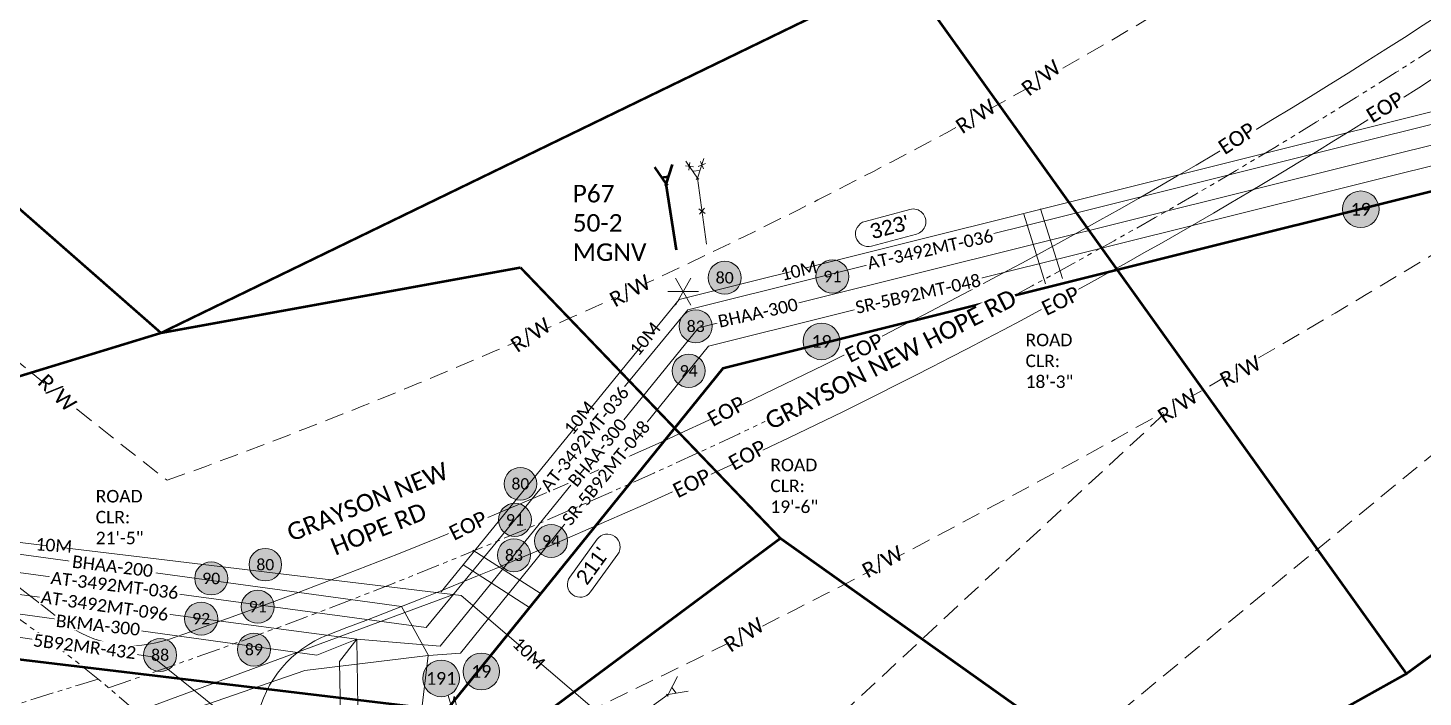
# Model space of a CAD drawing. Header units: inches. Extents: x 0 to 2372193, y 0 to 1426201.
# Drawn here: x 2367425 to 2367982, y 1423236 to 1423503 of the extents above; entities that cross this region are included whole.
import ezdxf
from ezdxf import colors
from ezdxf.entities.mleader import LeaderData, LeaderLine
from ezdxf.enums import TextEntityAlignment as Align
from ezdxf.math import Vec2, Vec3

# ---------------------------------------------------------------- set-up
doc = ezdxf.new("R2010")
doc.units = ezdxf.units.IN
doc.header["$MEASUREMENT"] = 0
doc.linetypes.add('DASHED', pattern=[0.75, 0.5, -0.25])
doc.linetypes.add('PHANTOM2', pattern=[1.25, 0.625, -0.125, 0.125, -0.125, 0.125, -0.125])
for name, color, linetype in [('AERIAL CABLE EX', 5, 'Continuous'), ('Center Line', 1, 'PHANTOM2'), ('EOP', 6, 'Continuous'), ('ga_clayton', 7, 'Continuous'), ('Grouping_Boundary', 2, 'Continuous'), ('LINE LABELS', 7, 'Continuous'), ('Parcels', 7, 'Continuous'), ('POLE INFO', 7, 'Continuous'), ('REELS BUBBLES', 87, 'Continuous'), ('Right_of_Way', 7, 'Continuous'), ('SPAN LENGTHS', 7, 'Continuous'), ('STREET NAMES', 250, 'Continuous')]:
    doc.layers.add(name, color=color, linetype=linetype)
for name, color, linetype, lineweight in [('AnchorGuyProposed', 1, 'Continuous', 50), ('AnchorGuyRemove', 7, 'Continuous', 0), ('OVERLASH', 255, 'Continuous', 0), ('Poles', 7, 'Continuous', 0), ('PROP CABLE', 1, 'Continuous', 50), ('PROPOSED_AERIAL', 1, 'Continuous', 60), ('ROAD CLEARENCE TEXT', 7, 'Continuous', 0)]:
    doc.layers.add(name, color=color, linetype=linetype, lineweight=lineweight)
doc.styles.add('Annotative', font='arial.ttf')
doc.styles.add('calibri', font='calibri.ttf')
doc.styles.add('Legend', font='calibri.ttf')
doc.styles.add('PROPOSED', font='calibri.ttf')
doc.styles.get("Standard").update_dxf_attribs({"font": 'arial.ttf'})

# ---------------------------------------------------------------- blocks, each defined once
blk = doc.blocks.new('_Open90')
at = {"color": 0, "linetype": 'ByBlock', "lineweight": -2}
for p, q in [((-0.5, 0.5), (0, 0)), ((0, 0), (-1, 0)), ((0, 0), (-0.5, -0.5))]:
    blk.add_line(p, q, dxfattribs=at)
blk = doc.blocks.new('ACMAP_ANN_TEMPLATE_SPANS')
at = {"color": 0, "linetype": 'ByBlock', "lineweight": -2}
for p, q in [((-8.152258758647022, 12.48579457613637), (22.73670367137532, 12.48579457613637)), ((-8.152258758647022, -4.489136403890521), (22.73670367137532, -4.489136403890521))]:
    blk.add_line(p, q, dxfattribs=at)
for centre, start, end in [((-8.152258758647022, 3.998329086122945), 90, 270), ((22.73670367137532, 3.998329086122945), 270, 90)]:
    blk.add_arc(centre, 8.48746549001349, start, end, dxfattribs=at)
at = {"color": 18, "lineweight": 50, "true_color": 0x000000, "style": 'Annotative'}
blk.add_attdef('AERIALFOOT', text='', height=10, dxfattribs=at).set_placement((6.686639764051677, 4.728349187102339), align=Align.MIDDLE_CENTER)
blk = doc.blocks.new('POLES')
at = {"layer": 'Poles'}
for points in [[(-0.9279452641875641, 1.718820345782353), (1.125573408324813, -1.843961284794444)], [(-0.9279452641875641, -1.843961284794444), (1.125573408324813, 1.714633763623507)], [(-1.95993782824056, -0.06466376078196845), (2.155472681101887, -0.06466376078196845)]]:
    blk.add_lwpolyline(points, dxfattribs=at)
blk = doc.blocks.new('*U218')
for p, q in [((-5.973647544379527, 4.728174609118988), (-6.962155448438297, 6.845905226904523)), ((-8.26485786495708, 5.220395980606568), (-5.973647544379527, 4.728174609118988)), ((-6.877709448009415, 4.92239448763376), (-6.36605522752842, 5.568849490773049)), ((-5.973647544708383, 4.728174608871155), (-5.749181807852883, 4.752192645765994)), ((0.0005977703567982759, -0.0003027246071026907), (-5.973647544214304, 4.728174608765011)), ((-5.949629507460108, 4.503708872373924), (-5.973647544379527, 4.728174609118988))]:
    blk.add_line(p, q)
blk = doc.blocks.new('*U212')
for points in [[(-5.442265407513298, 6.669264459215416), (-6.218679418104138, 7.130316530868767)], [(-5.35699342379063, 5.417987902994918), (-6.081487007720074, 7.639932972759628)], [(-6.060998448634794, 6.511583489852564), (-5.599946377087935, 7.287997500338108)], [(-5.35699342379063, 5.417987902994918), (-7.571635887314489, 6.184333366945061)], [(-7.278785774919676, 5.717058755736883), (-6.497212432956136, 6.16930961476077)], [(-6.661873674425964, 5.552397514267057), (-7.114124533556339, 6.333970856125299)], [(-6.226620742046643, 5.724546333655995), (-5.65033069518118, 6.294361925332382)], [(-5.360363604606651, 5.192266005996894), (-5.356993423911726, 5.417987903366314)], [(-2.29537021822241e-05, 0.0001495560627223102), (-5.35699342379063, 5.417987902994918)], [(-5.356993424268198, 5.417987903160175), (-5.13127152679214, 5.414617722427463)], [(-3.129951983219549, 2.715809091040569), (-2.227064394166799, 2.70232836812239)], [(-2.685248550152264, 2.257624935055099), (-2.671767827379538, 3.160512524072223)]]:
    blk.add_lwpolyline(points)
blk = doc.blocks.new('*U213')
blk.add_line((2.92867717435721, 7.93525462217635), (2.142347321432709, 8.183003436138328))
for points in [[(3.909333883672905, 8.960582881285857), (2.289542702083339, 7.267005856254261), (1.918745178328255, 9.57448067567701)], [(-3.999761343525862e-05, 0.0001003237276118105), (2.289542701592592, 7.267005857335785)], [(2.088365192836558, 7.164588364328803), (2.289542701864474, 7.267005857616284)], [(2.289542701515734, 7.26700585783526), (2.391960194819595, 7.065828348695403)]]:
    blk.add_lwpolyline(points)
blk = doc.blocks.new('*U310')
at = {"linetype": 'Continuous', "lineweight": 0, "true_color": 0xffffff}
h = blk.add_hatch(color=7, dxfattribs=at)
h.dxf.hatch_style = 1
h.paths.add_polyline_path([(-0.1216836353353937, 0, 1), (0.1216836353353937, 0, 1)])
at = {"color": 0, "linetype": 'ByBlock', "lineweight": -2}
blk.add_circle((0, 0), 0.1216836353353937, dxfattribs=at)
at = {"color": 0, "linetype": 'ByBlock', "lineweight": -2, "style": 'PROPOSED'}
blk.add_attdef('CCFN', text='', height=0.08437499999999999, dxfattribs=at).set_placement((-4.879430193227563e-14, -4.485301019485632e-14), align=Align.MIDDLE_CENTER)
at = {"color": 0, "linetype": 'ByBlock', "lineweight": -2, "flags": 104}
blk.add_attdef('CCFA', text='', height=0.08437499999999999, dxfattribs=at).set_placement((0.2063068056513823, 0.08956686444820822), align=Align.TOP_LEFT)
blk = doc.blocks.new('*U430')
at = {"linetype": 'Continuous', "lineweight": 0}
for p, q in [((0.017909742066442524, -3.252537212063675), (-3.052082591088583, 0.11859045644910515)), ((0.7572676047148739, -2.579224542540857), (-2.312724728440151, 0.791903125971923))]:
    blk.add_line(p, q, dxfattribs=at)
blk = doc.blocks.new('*U432')
at = {"linetype": 'Continuous', "lineweight": 0}
for p, q in [((0.7248417799501055, -1.998199896725471), (-2.3439928330591773, 0.8233203061076201)), ((0.04802012653972626, -2.734346926519683), (-3.0208144864695567, 0.0871732763134081))]:
    blk.add_line(p, q, dxfattribs=at)
blk = doc.blocks.new('*U484')
at = {"linetype": 'Continuous', "lineweight": 0, "true_color": 0xffffff}
h = blk.add_hatch(color=7, dxfattribs=at)
h.dxf.hatch_style = 1
h.paths.add_polyline_path([(-0.1216836353353937, 0, 1), (0.1216836353353937, 0, 1)])
at = {"color": 0, "linetype": 'ByBlock', "lineweight": -2}
blk.add_circle((0, 0), 0.1216836353353937, dxfattribs=at)
at = {"color": 0, "linetype": 'ByBlock', "lineweight": -2, "style": 'PROPOSED'}
blk.add_attdef('CCFN', text='', height=0.08437499999999999, dxfattribs=at).set_placement((-4.879430193227563e-14, -4.485301019485632e-14), align=Align.MIDDLE_CENTER)
at = {"color": 0, "linetype": 'ByBlock', "lineweight": -2, "flags": 104}
blk.add_attdef('CCFA', text='', height=0.08437499999999999, dxfattribs=at).set_placement((0.2063068056513823, 0.08956686444820822), align=Align.TOP_LEFT)

msp = doc.modelspace()

# ---------------------------------------------------------------- linework, layer by layer
at = {"color": 0, "lineweight": 0}
msp.add_lwpolyline([(2367592.776741852, 1423236.440839456), (2367594.279553911, 1423231.409492861), (2367595.224469239, 1423236.091982265), (2367597.775604683, 1423225.833986431)], dxfattribs=at)
at = {"layer": 'AERIAL CABLE EX', "lineweight": 0}
for points in [[(2369367.565337931, 1424591.179050873), (2369308.967845948, 1424553.232318001), (2369096.266839932, 1424306.476078988), (2368884.908774551, 1424145.191247192), (2368652.440442137, 1423950.693100056), (2368447.353544589, 1423776.034327702), (2368238.63516379, 1423615.077748241), (2368003.344127295, 1423452.110996657), (2367696.743192254, 1423375.666219332), (2367597.699287042, 1423253.268731263), (2367584.95335076, 1423252.319881724)], [(2369244.86331923, 1424580.938344989), (2369276.309411122, 1424539.850868475), (2369085.235833114, 1424318.184791914), (2368874.917108704, 1424157.69306888), (2368642.119755829, 1423962.919641799), (2368437.275266431, 1423788.467312227), (2368229.188540638, 1423627.997843814), (2367996.637042853, 1423466.928545406), (2367688.46790379, 1423390.092767945), (2367584.059642099, 1423263.50407419), (2367335.447672535, 1423297.034802345), (2367142.43961026, 1423463.609203509), (2367006.66390125, 1423601.502202592), (2366864.217122846, 1423742.386988744), (2366837.021275388, 1423771.706986036)], [(2366287.550732809, 1424556.841705128), (2366409.276855662, 1424234.689076721), (2366595.777117178, 1424024.123506109), (2366691.232830426, 1423915.089118996), (2366835.365663081, 1423751.446983734), (2366995.146878945, 1423590.390773765), (2367133.227592862, 1423452.968595621), (2367328.713620962, 1423281.661811099), (2367540.423815845, 1423252.523918), (2367556.35269664, 1423258.781904933)], [(2366284.612932554, 1424544.812569387), (2366403.18354377, 1424231.011117738), (2366590.523598241, 1424019.497390371), (2366685.972853017, 1423910.470380454), (2366804.432371548, 1423775.968019336), (2366830.15884931, 1423746.758447895), (2366989.388367793, 1423584.835059352), (2367127.764186797, 1423447.119183538), (2367325.832746059, 1423273.549295542), (2367474.847494929, 1423251.85285251), (2367626.285583008, 1423129.957191877), (2367587.916676291, 1423085.690839707)], [(2369286.613124641, 1424539.551355124), (2369090.751336523, 1424312.330435451), (2368879.912941628, 1424151.442158036), (2368647.280098983, 1423956.806370928), (2368442.31440551, 1423782.250819965), (2368233.911852214, 1423621.537796027), (2367999.990585074, 1423459.519771031), (2367692.758053023, 1423382.917517693), (2367589.618836042, 1423256.051514677), (2367556.35269664, 1423258.781904933)], [(2367584.944621392, 1423252.32059246), (2367574.197301676, 1423271.868494327), (2367337.933673814, 1423304.163717803), (2367146.827282793, 1423468.917008104), (2367011.59405673, 1423606.471476823), (2366869.246728703, 1423747.257903116), (2366844.954722103, 1423773.44725312)], [(2366859.084962615, 1423737.626638824), (2367000.905390098, 1423595.946488179), (2367137.650859714, 1423458.181879538), (2367333.205840649, 1423288.362285619), (2367556.356321019, 1423258.781497075)], [(2369879.384285469, 1421038.591951553), (2369841.215628182, 1421068.425554076), (2369678.07504965, 1421194.245721153), (2369673.243919051, 1421341.520453365), (2369496.091462041, 1421339.989959543), (2369359.980168083, 1421457.140971981), (2369214.555497298, 1421587.584264266), (2369189.288178466, 1421610.950000467), (2368818.065977335, 1421934.834427364), (2368665.274067921, 1421987.572683285), (2368400.233253658, 1422103.570464544), (2368323.068475786, 1422352.311339161), (2368145.093386021, 1422588.062082068), (2368006.73244185, 1422818.011175805), (2367869.463165772, 1422976.289182023), (2367664.092564306, 1423138.260070251), (2367549.891860961, 1423228.327437367), (2367549.508898546, 1423249.892637626), (2367556.352128704, 1423258.782736917)], [(2370008.349350013, 1420920.019630087), (2370005.341062281, 1420931.256307645), (2369875.073490672, 1421033.076786259), (2369836.922705243, 1421062.896419679), (2369685.558114441, 1421179.634500883), (2369680.016131765, 1421348.579222563), (2369477.41518073, 1421346.828868608), (2369355.359450249, 1421451.882255316), (2369209.841908425, 1421582.40885124), (2369184.506973551, 1421605.837114795), (2368814.392882708, 1421929.227259296), (2368663.137426338, 1421980.866747784), (2368411.456577977, 1422091.017405434), (2368329.391896139, 1422355.553134021), (2368150.901721293, 1422591.986172921), (2368012.417856143, 1422822.139555287), (2367874.317721782, 1422981.375580636), (2367668.427373273, 1423143.756380943), (2367556.831846238, 1423231.769107726), (2367556.352128704, 1423258.782736917)], [(2367584.883408251, 1423252.376768618), (2367535.620455689, 1423246.318911839), (2367386.665119899, 1423194.969819396), (2367211.117113329, 1423126.021504194), (2367064.258826206, 1423116.48195356), (2366681.821622869, 1422860.412392255), (2366475.107373527, 1422726.959930079), (2366251.190507141, 1422517.059735682), (2366157.347265509, 1422368.684227924)], [(2369888.005875062, 1421049.622282142), (2369849.80147406, 1421079.48382287), (2369663.108920069, 1421223.468161694), (2369659.699493623, 1421327.402914969), (2369533.444024663, 1421326.312141414), (2369369.22160375, 1421467.658405309), (2369223.982675045, 1421597.935090317), (2369198.850588296, 1421621.175771811), (2368825.513020164, 1421947.968529863), (2368669.547351088, 1422000.984554286), (2368377.786605019, 1422128.676582764), (2368310.42163508, 1422345.827749441), (2368133.476715479, 1422580.213900361), (2367995.361613265, 1422809.754416839), (2367859.754053751, 1422966.116384798), (2367655.422946373, 1423127.267448867), (2367577.250768718, 1423188.91997829), (2367584.883408251, 1423252.376768618)]]:
    msp.add_lwpolyline(points, dxfattribs=at).dxf.unprotected_set("ltscale", 0)
for points in [[(2369304.232161116, 1424579.954748959), (2369081.899790981, 1424321.725788695), (2368871.895388312, 1424161.473920852), (2368638.998531727, 1423966.617242487), (2368434.227352391, 1423792.227346184), (2368226.331654283, 1423631.905191883), (2367994.608658983, 1423471.409729013), (2367684.932401088, 1423394.19818178), (2367590.036655431, 1423277.659681142)], [(2366833.750524816, 1423797.479010951), (2366856.680953612, 1423771.443300752), (2367014.970035085, 1423610.47397784), (2367152.603189343, 1423473.497224849), (2367339.99497549, 1423307.159682614), (2367598.062495905, 1423276.29096958), (2367710.79722158, 1423179.864998638), (2367609.245885564, 1423064.21068411)], [(2367594.916440415, 1423276.6672846), (2367211.625661504, 1423134.936204762), (2366978.050263753, 1423105.386842416), (2366451.532412764, 1422756.673529974), (2366239.739581984, 1422561.284157383), (2366093.489576135, 1422340.96479907), (2366094.682912663, 1422184.633792389), (2365892.020275177, 1422048.206383334), (2365672.498169476, 1421727.62376308), (2365622.469202888, 1421561.865054714), (2365392.110465234, 1421401.858157031), (2365188.304217895, 1421267.82346354), (2365015.929016119, 1421154.459630796), (2364850.163403254, 1421045.44264333)]]:
    msp.add_lwpolyline(points, dxfattribs=at)
at = {"layer": 'Center Line', "color": 7, "linetype": 'PHANTOM2', "lineweight": 0, "ltscale": 15}
for points in [[(2367420.992742454, 1423267.309014277, -0.0458785141284366), (2367495.787333114, 1423203.950044669, 0.03378984826524131), (2367706.323532424, 1423029.780397325, -0.03001688942652803), (2367800.3896838, 1422956.825268999, -0.08467870539009065), (2368010.796426584, 1422697.779487219, 0.05922385346323151), (2368273.297664931, 1422316.59931604, 0.1414515445080633), (2368631.557832169, 1422063.534267603, -0.09184572399485616), (2369008.519270943, 1421862.735412259, -0.0147611814149628), (2369061.356232486, 1421818.037425616, 0.01467971494591212), (2369384.61848377, 1421516.658275431, 0.01358181558131), (2369698.987437478, 1421255.151571381), (2369977.575836504, 1421040.293690979), (2370449.569596231, 1420666.023645732), (2370538.923899633, 1420597.54238271, 0.01865604603579634), (2370658.156710865, 1420518.182318881), (2371257.576240093, 1420139.869086942), (2371431.514258293, 1420030.464995544, -0.08646826932180152), (2371687.488708817, 1419799.062706692), (2371866.736743874, 1419566.200651903), (2372033.635397956, 1419374.545600303)], [(2367420.992742454, 1423267.309014277, -0.0458785141284366), (2367495.787333114, 1423203.950044669, 0.03378984826524131), (2367706.323532424, 1423029.780397325, -0.03001688942652803), (2367800.3896838, 1422956.825268999, -0.08467870539009065), (2368010.796426584, 1422697.779487219, 0.05922385346323151), (2368273.297664931, 1422316.59931604, 0.1414515445080633), (2368631.557832169, 1422063.534267603, -0.09184572399485616), (2369008.519270943, 1421862.735412259, -0.0147611814149628), (2369061.356232486, 1421818.037425616, 0.01467971494591212), (2369384.61848377, 1421516.658275431, 0.01358181558131), (2369698.987437478, 1421255.151571381), (2369977.575836504, 1421040.293690979), (2370449.569596231, 1420666.023645732), (2370538.923899633, 1420597.54238271, 0.01865604603579634), (2370658.156710865, 1420518.182318881), (2371257.576240093, 1420139.869086942), (2371431.514258293, 1420030.464995544, -0.08646826932180152), (2371687.488708817, 1419799.062706692), (2371866.736743874, 1419566.200651903), (2372033.635397956, 1419374.545600303)], [(2367453.175014666, 1423242.901894562, 0.06932058187687222), (2366945.731871585, 1423009.690207503), (2366450.052519212, 1422674.920179791, 0.09522292670149791), (2366263.922717087, 1422483.616571613), (2365820.718267367, 1421827.414991342, -0.1037955233524425), (2365497.126745719, 1421493.884688625), (2364499.066660796, 1420837.503055014)], [(2367453.175014666, 1423242.901894562, 0.06932058187687222), (2366945.731871585, 1423009.690207503), (2366450.052519212, 1422674.920179791, 0.09522292670149791), (2366263.922717087, 1422483.616571613), (2365820.718267367, 1421827.414991342, -0.1037955233524425), (2365497.126745719, 1421493.884688625), (2364499.066660796, 1420837.503055014)]]:
    msp.add_lwpolyline(points, format="xyb", dxfattribs=at)
at = {"layer": 'EOP', "color": 6, "lineweight": 0}
for points in [[(2367080.761122464, 1423854.230145026, 0.1128158635502886), (2366951.642187287, 1423770.61963346, 0.3930615111797351), (2366950.572455193, 1423722.967076087, 0.04606635698877538), (2367439.205243625, 1423265.790217857, 0.2542635008549137), (2367481.629865301, 1423258.85187946, 0.06061275481896138), (2367989.228090202, 1423508.410513779, 0.03618328636450572), (2368607.239913402, 1423984.185717989, -0.03339456166124468), (2369285.297724941, 1424505.687359045, 0.00963133156054198), (2369891.133682781, 1424904.843646406, -0.2725111990096105), (2370504.389328023, 1424946.700085002, 0.115543282030815), (2370797.687891034, 1424866.879055817, 0.0698490054499848), (2371123.135219632, 1424899.802394524, 0.04788185085256692), (2371877.531970148, 1425167.556386855, 0.4101342086828972), (2372075.086891848, 1425715.523584902), (2371961.587949994, 1425943.889987807, -0.1651819427377438), (2371929.956389661, 1426188.895521306, 0.1651819427377438)], [(2367849.535232134, 1423092.405666446), (2367777.33681668, 1423012.869159048, -0.388061786790987), (2367750.472646296, 1423010.353360901, 0.01179979012430541), (2367712.06627729, 1423037.96789854, -0.02904278841606404), (2367530.551833833, 1423185.269281432, -0.5594785512141406), (2367544.975031336, 1423260.599245727, 0.05420483748025692), (2368000.203453821, 1423491.690924806, 0.03618313749778273), (2368620.508614653, 1423969.220919071, -0.03338220890902764), (2369296.193712729, 1424488.914083289, 0.009627728097341737), (2369902.443616847, 1424888.348627549, -0.2723603743305779), (2370495.159379547, 1424928.954394425, 0.1154128497300968), (2370796.944976916, 1424846.892836566, 0.06985340278386547), (2371127.944360755, 1424880.389133404, 0.04789052049465885), (2371886.077966567, 1425149.473938502, 0.4103954819209884), (2372093.123713698, 1425724.169642294), (2371979.522465522, 1425952.741891406, -0.1651440489082234), (2371949.561636544, 1426184.941498715)]]:
    msp.add_lwpolyline(points, format="xyb", dxfattribs=at)
at = {"layer": 'Grouping_Boundary', "const_width": 1}
msp.add_lwpolyline([(2367774.801343284, 1423524.654170979), (2367975.127190047, 1423245.078545373), (2368653.171495914, 1423739.950345272), (2368408.482558031, 1423993.280318735)], close=True, dxfattribs=at)
at = {"layer": 'Parcels', "color": 255, "linetype": 'DASHED', "lineweight": 0, "ltscale": 15}
for points in [[(2367739.111423107, 1423129.702181684), (2368195.806885675, 1423505.529290928), (2368606.040186638, 1423827.964760309), (2368994.482256571, 1424162.610582526), (2369081.404771921, 1424174.931121185), (2369147.44844612, 1424101.038973642), (2369263.629965891, 1424033.855686616)], [(2367878.539200445, 1423348.683058767), (2367686.553277621, 1423170.269569043)]]:
    msp.add_lwpolyline(points, dxfattribs=at)
at = {"layer": 'Right_of_Way', "color": 3, "linetype": 'DASHED', "lineweight": 0, "ltscale": 15}
for points in [[(2367126.684124991, 1423805.803111962, 0.1068588575872628), (2367019.202544081, 1423751.24585895, 0.04422492484670409), (2367480.721365354, 1423322.178571091, 0.05839310473913026), (2367956.302699349, 1423558.569747507, 0.0361836421841957), (2368567.432884329, 1424029.079294719, -0.03343133333659991), (2369252.612454758, 1424556.008911791, 0.00964212447100823), (2369857.202583804, 1424954.327812398, -0.272934243451091), (2370532.132473377, 1424999.909365746, 0.1159606005702924), (2370799.915402275, 1424926.837766018, 0.06983557361571611), (2371108.709641172, 1424958.042643756, 0.04785441761266141), (2371851.88195492, 1425221.798133512, 0.4092211351141917), (2372020.956852037, 1425689.624797267), (2371907.788012289, 1425917.327015735, -0.165279836601537), (2371871.140649011, 1426200.757589076)], [(2372008.377377194, 1426173.079430944, 0.1650087327397851), (2372033.33036972, 1425979.288834434), (2372147.217595274, 1425750.14118238, -0.4110813089752381), (2371911.705935788, 1425095.221928856, -0.04791528982177939), (2371142.373494493, 1424822.149781938, -0.06986631690271872), (2370794.715188487, 1424786.934223377, -0.1150424667883553), (2370467.523591219, 1424875.689136904, 0.2718711684119343), (2369936.371965526, 1424838.862572758, -0.009616897538024296), (2369328.884388803, 1424438.595994008, 0.03334485855180964), (2368660.31379495, 1423924.325703943, -0.03618260416063995), (2368033.130215409, 1423441.532605174, -0.03031350055811877), (2367627.120518986, 1423219.793589221, 0.02265873501471561), (2367763.783145368, 1423111.632654451, -0.006093012357911843), (2367785.558178473, 1423096.317082193), (2367812.513332692, 1423126.011900417)]]:
    msp.add_lwpolyline(points, format="xyb", dxfattribs=at)

# ---------------------------------------------------------------- block references
at = {"layer": 'AnchorGuyProposed', "xscale": -3.5, "yscale": -3.5, "zscale": -3.5, "rotation": 137.1087402140451}
msp.add_blockref('*U218', (2367683.906910296, 1423413.913138174), dxfattribs=at)
at = {"layer": 'AnchorGuyRemove', "xscale": -3.5, "yscale": -3.5, "zscale": -3.5, "rotation": 143.2769644748171}
for name, p in [('*U212', (2367695.950976819, 1423416.266493526)), ('*U213', (2367658.909302267, 1423221.131159746))]:
    msp.add_blockref(name, p, dxfattribs=at)
at = {"layer": 'ga_clayton', "xscale": 3, "yscale": 3, "zscale": 3}
msp.add_blockref('POLES', (2367686.288967823, 1423397.576753032), dxfattribs=at)
at = {"layer": 'OVERLASH', "color": 18, "true_color": 0x000000}
for name, p, xscale, yscale, zscale, rotation in [('*U432', (2367819.84698112, 1423413.650126439), 6.997610170159895, 6.997610170159895, 6.997610170159895, 150.0765966130736), ('*U430', (2367608.62881656, 1423272.427360971), 6.997610170159894, 6.997610170159894, 6.997610170159894, 194.9090191919463)]:
    msp.add_blockref(name, p, dxfattribs=dict(at, xscale=xscale, yscale=yscale, zscale=zscale, rotation=rotation))
at = {"layer": 'REELS BUBBLES', "color": 250, "lineweight": 0}
for p, xscale, yscale, zscale, values in [((2367956.903489925, 1423430.225816804), 60, 60, 60, {'CCFN': '19'}), ((2367688.776042195, 1423365.820493315), 54.17900581686615, 54.17900581686615, 54.17900581686615, {'CCFN': '94'}), ((2367619.452587455, 1423306.41587684), 54.17900581686615, 54.17900581686615, 54.17900581686615, {'CCFN': '91'}), ((2367498.293884829, 1423283.057043124), 54.17900581686615, 54.17900581686615, 54.17900581686615, {'CCFN': '90'}), ((2367516.845521319, 1423271.77485884), 54.17900581686615, 54.17900581686615, 54.17900581686615, {'CCFN': '91'}), ((2367515.32572916, 1423254.692177845), 54.17900581686615, 54.17900581686615, 54.17900581686615, {'CCFN': '89'}), ((2367606.048289804, 1423245.967739954), 60, 60, 60, {'CCFN': '19'}), ((2367590.018286167, 1423243.200705418), 60, 60, 60, {'CCFN': '191'})]:
    msp.add_blockref('*U310', p, dxfattribs=dict(at, xscale=xscale, yscale=yscale, zscale=zscale)).add_auto_attribs(values)
at = {"layer": 'SPAN LENGTHS', "lineweight": 0}
ref = msp.add_blockref('ACMAP_ANN_TEMPLATE_SPANS', (2367765.780881822, 1423419.416780354), dxfattribs=dict(at, xscale=0.5999999999999998, yscale=0.5999999999999998, zscale=0.5999999999999998, rotation=14.92469256817153))
ref.add_attrib('AERIALFOOT', "323'", dxfattribs={"layer": 'PROP CABLE', "height": 5.999999999999993, "rotation": 14.92469258509814, "style": 'Annotative'}).set_placement((2367768.926852447, 1423423.191367258), align=Align.MIDDLE_CENTER)
ref = msp.add_blockref('ACMAP_ANN_TEMPLATE_SPANS', (2367650.302048973, 1423283.199872128), dxfattribs=dict(at, xscale=0.6, yscale=0.6, zscale=0.6, rotation=54.18314490492811))
ref.add_attrib('AERIALFOOT', "211'", dxfattribs={"layer": 'PROP CABLE', "height": 5.999999999999993, "rotation": 54.18314492341099, "style": 'Annotative'}).set_placement((2367650.349339393, 1423288.113363868), align=Align.MIDDLE_CENTER)

# ---------------------------------------------------------------- texts
at = {"layer": 'POLE INFO', "insert": (2367642.497543348, 1423439.967507458), "char_height": 7, "width": 0.2964769230769231, "attachment_point": 1, "style": 'calibri'}
msp.add_mtext('P67\\P50-2\\PMGNV', dxfattribs=at)
at = {"layer": 'ROAD CLEARENCE TEXT', "lineweight": 50, "char_height": 5, "attachment_point": 1, "style": 'PROPOSED'}
for s, insert in [('ROAD CLR:\\P18\'-3"', (2367823.171033513, 1423380.634171523)), ('ROAD CLR:\\P19\'-6"', (2367721.375354251, 1423330.800274775)), ('ROAD CLR:\\P21\'-5"', (2367452.212398647, 1423318.341312258))]:
    msp.add_mtext_dynamic_manual_height_columns(s, width=26.23384615384615, gutter_width=50, heights=[0], dxfattribs=dict(at, insert=insert))

# ---------------------------------------------------------------- leaders
at = {"layer": 'ga_clayton'}
ml = msp.add_multileader_mtext('Standard', dxfattribs=at)
ml.set_content('\\pxt10;NOTE: 749-772 UNITS COUNTS FOR\\P\\ptz;ENERGIZED EXISTING FBT FOR \\PADDRESS 748 (51995432)', color=256)
ml.set_leader_properties(color=256, linetype='ByLayer', lineweight=30)
ml.set_arrow_properties(name='OPEN90')
ml.build(insert=Vec2(0, 0))
ml.multileader.update_dxf_attribs({"leader_type": 2, "dogleg_length": 0.36, "arrow_head_size": 22.59151779201679, "scale": 5})
ctx = ml.context
ctx.base_point, ctx.scale, ctx.char_height, ctx.arrow_head_size, ctx.landing_gap_size, ctx.plane_origin = Vec3(2370638.161570946, 1425758.302010765), 5, 5.27756665538874, 22.59151779201679, 0.2033236601281511, Vec3(2370621.979691919, 1425682.476317222)
notes = []
notes.append((ctx, [(0, (0, 0, 0), (0, 0), (1, 0), 1, [])]))
ctx.mtext.insert, ctx.mtext.width, ctx.mtext.defined_height, ctx.mtext.flow_direction = Vec3(2370638.364894606, 1425760.940794093), 154.0654565542761, 53.21794287361794, 5
ml = msp.add_multileader_mtext('Standard', dxfattribs=at)
ml.set_content('\\pxt10;NOTE: 773-778 UNITS COUNTS FOR\\P\\ptz;ENERGIZED EXISTING FBT FOR \\PADDRESS 788 (51991809)', color=256)
ml.set_leader_properties(color=256, linetype='ByLayer', lineweight=30)
ml.set_arrow_properties(name='OPEN90')
ml.build(insert=Vec2(0, 0))
ml.multileader.update_dxf_attribs({"leader_type": 2, "dogleg_length": 0.36, "arrow_head_size": 22.59151779201679, "scale": 5})
ctx = ml.context
ctx.base_point, ctx.scale, ctx.char_height, ctx.arrow_head_size, ctx.landing_gap_size, ctx.plane_origin = Vec3(2370772.512260136, 1425436.280136953), 5, 5.27756665538874, 22.59151779201679, 0.2033236601281511, Vec3(2370756.330381109, 1425360.454443411)
notes.append((ctx, [(0, (0, 0, 0), (0, 0), (1, 0), 1, [])]))
ctx.mtext.insert, ctx.mtext.width, ctx.mtext.defined_height, ctx.mtext.flow_direction = Vec3(2370772.715583796, 1425438.918920281), 154.0654565542761, 53.21794287361794, 5
for ctx, leaders in notes:
    for number, flags, end, landing, length, lines in leaders:
        leader = LeaderData()
        leader.index, (leader.has_last_leader_line, leader.has_dogleg_vector, leader.attachment_direction) = number, flags
        leader.last_leader_point, leader.dogleg_vector, leader.dogleg_length = Vec3(end), Vec3(landing), length
        for number, points, colour, breaks in lines:
            line = LeaderLine()
            line.index, line.vertices, line.color, line.breaks = number, Vec3.list(points), colors.encode_raw_color(colour), breaks
            leader.lines.append(line)
        ctx.leaders.append(leader)

# ---------------------------------------------------------------- next in the draw order: texts
at = {"layer": 'AERIAL CABLE EX', "char_height": 4.999999999999998, "attachment_point": 5, "style": 'Legend', "bg_fill": 3, "box_fill_scale": 1.1, "bg_fill_color": 256, "bg_fill_transparency": 0}
for s, insert, width, rotation in [('\\pxqc;BHAA-300', (2367716.403355211, 1423388.926511836), 32.47307692307691, 12.569033398288907), ('\\pxqc;AT-3492MT-036', (2367647.304756464, 1423338.672965362), 51.25769230769229, 51)]:
    msp.add_mtext(s, dxfattribs=dict(at, insert=insert, width=width, rotation=rotation))

# ---------------------------------------------------------------- next in the draw order: block references
at = {"layer": 'REELS BUBBLES', "color": 250, "lineweight": 0}
for name, p, xscale, yscale, zscale, values in [('*U484', (2367703.139704216, 1423402.941832321), 54.17900581686615, 54.17900581686615, 54.17900581686615, {'CCFN': '80'}), ('*U310', (2367691.578006569, 1423383.581344188), 54.17900581686615, 54.17900581686615, 54.17900581686615, {'CCFN': '83'}), ('*U310', (2367621.629651021, 1423320.763011197), 53.4674604186677, 53.4674604186677, 53.4674604186677, {'CCFN': '80'})]:
    msp.add_blockref(name, p, dxfattribs=dict(at, xscale=xscale, yscale=yscale, zscale=zscale)).add_auto_attribs(values)

# ---------------------------------------------------------------- next in the draw order: texts
at = {"layer": 'AERIAL CABLE EX', "insert": (2367655.815322391, 1423325.087958584), "char_height": 4.999999999999999, "width": 51.2576923076923, "attachment_point": 5, "rotation": 50.99830251825813, "style": 'Legend', "bg_fill": 3, "box_fill_scale": 1.1, "bg_fill_color": 256, "bg_fill_transparency": 0}
msp.add_mtext('\\pxqc;SR-5B92MT-048', dxfattribs=at)

# ---------------------------------------------------------------- next in the draw order: linework, layer by layer
at = {"layer": 'Center Line', "color": 7, "linetype": 'PHANTOM2', "lineweight": 0, "ltscale": 15}
msp.add_lwpolyline([(2367457.292398973, 1423239.49265723, 0.0630827511315979), (2367994.71575774, 1423500.050709775, 0.03618321377935144), (2368613.874283285, 1423976.703335596, -0.03338839131253075), (2369290.745662525, 1424497.300685091, 0.009629530219437306), (2369896.788678354, 1424896.596156577, -0.2724364687476381), (2370499.773238963, 1424937.82782099, 0.1154775809459649), (2370797.316457536, 1424856.885945188, 0.0698512095795476), (2371125.539753216, 1424890.095754627, 0.04788621324130018), (2371881.805195788, 1425158.515268554, 0.4102671654885318), (2372084.105676204, 1425719.845862232), (2371970.555125689, 1425948.316104735, -0.165163375653714), (2371939.759013102, 1426186.91851001)], format="xyb", dxfattribs=at)
msp.add_lwpolyline([(2367457.292398973, 1423239.49265723, 0.0630827511315979), (2367994.71575774, 1423500.050709775, 0.03618321377935144), (2368613.874283285, 1423976.703335596, -0.03338839131253075), (2369290.745662525, 1424497.300685091, 0.009629530219437306), (2369896.788678354, 1424896.596156577, -0.2724364687476381), (2370499.773238963, 1424937.82782099, 0.1154775809459649), (2370797.316457536, 1424856.885945188, 0.0698512095795476), (2371125.539753216, 1424890.095754627, 0.04788621324130018), (2371881.805195788, 1425158.515268554, 0.4102671654885318), (2372084.105676204, 1425719.845862232), (2371970.555125689, 1425948.316104735, -0.165163375653714), (2371939.759013102, 1426186.91851001)], format="xyb", dxfattribs=at)
at = {"layer": 'Grouping_Boundary', "const_width": 1}
msp.add_lwpolyline([(2367087.071731585, 1423401.45148268), (2367301.59056396, 1423535.713472697), (2367478.258113541, 1423380.917701297), (2367774.801343284, 1423524.654170979), (2367975.127190047, 1423245.078545373), (2367850.851271279, 1423175.72952826), (2367790.532893909, 1423125.378480702), (2367544.483865373, 1422916.652638681), (2367412.962536014, 1423066.624629355), (2367186.44255784, 1422940.226156442), (2366997.011782868, 1423199.287141028), (2367121.620118815, 1423271.947786896)], close=True, dxfattribs=at)

# ---------------------------------------------------------------- next in the draw order: block references
at = {"layer": 'REELS BUBBLES', "color": 250, "lineweight": 0, "xscale": 54.17900581686615, "yscale": 54.17900581686615, "zscale": 54.17900581686615}
msp.add_blockref('*U310', (2367633.905027641, 1423298.011430912), dxfattribs=at).add_auto_attribs({'CCFN': '94'})

# ---------------------------------------------------------------- next in the draw order: texts
at = {"color": 7, "attachment_point": 5, "style": 'Legend', "bg_fill": 3, "box_fill_scale": 1, "bg_fill_color": 256, "bg_fill_transparency": 0}
for width, gutter_width, heights, insert, char_height, rotation in [(6.069230769230761, 0.9999999999999979, [6.666666666776071], (2367732.721237654, 1423405.773505529), 4.999999999999992, 13.390894953605395), (6.069230769230761, 0.9999999999999979, [6.666666666776071], (2367671.370350982, 1423378.517736144), 4.999999999999992, 50.72705083708441), (6.069230769230762, 0.999999999999998, [6.666666666776072], (2367435.517584175, 1423296.229124981), 4.999999999999993, 355.7071545980948)]:
    msp.add_mtext_dynamic_manual_height_columns('10M', width=width, gutter_width=gutter_width, heights=heights, dxfattribs=dict(at, insert=insert, char_height=char_height, rotation=rotation))
at = {"layer": 'AERIAL CABLE EX', "insert": (2367785.132736031, 1423414.194199909), "char_height": 4.999999999999998, "width": 51.25769230769229, "attachment_point": 5, "rotation": 12.598019518217907, "style": 'Legend', "bg_fill": 3, "box_fill_scale": 1.1, "bg_fill_color": 256, "bg_fill_transparency": 0}
msp.add_mtext('\\pxqc;AT-3492MT-036', dxfattribs=at)

# ---------------------------------------------------------------- next in the draw order: linework, layer by layer
at = {"layer": 'Grouping_Boundary', "const_width": 1}
for points in [[(2367621.68278569, 1423406.989253979), (2367478.258113541, 1423380.917701297), (2367121.620118815, 1423271.947786896), (2366997.213630327, 1423199.011099285), (2367186.44255784, 1422940.226156442)], [(2367621.68278569, 1423406.989253979), (2367725.375703257, 1423299.034991906)], [(2367413.712379532, 1423067.256614247), (2367725.375703257, 1423299.034991906), (2367877.819720622, 1423190.778585821)]]:
    msp.add_lwpolyline(points, dxfattribs=at)

# ---------------------------------------------------------------- next in the draw order: texts
at = {"layer": 'AERIAL CABLE EX', "insert": (2367780.288636055, 1423396.496595622), "char_height": 4.999999999999998, "width": 51.25769230769229, "attachment_point": 5, "rotation": 12.598019518217905, "style": 'Legend', "bg_fill": 3, "box_fill_scale": 1.1, "bg_fill_color": 256, "bg_fill_transparency": 0}
msp.add_mtext('\\pxqc;SR-5B92MT-048', dxfattribs=at)

# ---------------------------------------------------------------- next in the draw order: texts
at = {"color": 7, "attachment_point": 5, "style": 'Legend', "bg_fill": 3, "box_fill_scale": 1, "bg_fill_color": 256, "bg_fill_transparency": 0}
for width, gutter_width, heights, insert, char_height, rotation in [(6.069230769230761, 0.9999999999999979, [6.666666666776071], (2367645.124178293, 1423347.043716194), 4.999999999999992, 50.72705083708441), (6.069230769230762, 0.999999999999998, [6.666666666776072], (2367625.022999906, 1423253.230703457), 4.999999999999993, 316.10123250857964)]:
    msp.add_mtext_dynamic_manual_height_columns('10M', width=width, gutter_width=gutter_width, heights=heights, dxfattribs=dict(at, insert=insert, char_height=char_height, rotation=rotation))
at = {"layer": 'AERIAL CABLE EX', "insert": (2367459.753657317, 1423280.269438268), "char_height": 4.999999999999999, "width": 51.2576923076923, "attachment_point": 5, "rotation": 353.10596400434264, "style": 'Legend', "bg_fill": 3, "box_fill_scale": 1.1, "bg_fill_color": 256, "bg_fill_transparency": 0}
msp.add_mtext('\\pxqc;AT-3492MT-036', dxfattribs=at)

# ---------------------------------------------------------------- next in the draw order: block references
at = {"layer": 'REELS BUBBLES', "color": 250, "lineweight": 0, "xscale": 54.17900581686615, "yscale": 54.17900581686615, "zscale": 54.17900581686615}
msp.add_blockref('*U310', (2367494.283328046, 1423267.009882138), dxfattribs=at).add_auto_attribs({'CCFN': '92'})

# ---------------------------------------------------------------- next in the draw order: texts
at = {"layer": 'AERIAL CABLE EX', "attachment_point": 5, "style": 'Legend', "bg_fill": 3, "box_fill_scale": 1.1, "bg_fill_color": 256, "bg_fill_transparency": 0}
for s, insert, char_height, width, rotation in [('\\pxqc;BHAA-300', (2367652.362318818, 1423333.228897908), 4.999999999999999, 32.47307692307692, 50.998302518258136), ('\\pxqc;BHAA-200', (2367458.940026245, 1423287.903339177), 4.999999999999996, 33.83461538461535, 353.1221927060011), ('\\pxqc;AT-3492MT-096', (2367455.783469201, 1423272.113416675), 4.999999999999998, 51.25769230769229, 351.91066389041083)]:
    msp.add_mtext(s, dxfattribs=dict(at, insert=insert, char_height=char_height, width=width, rotation=rotation))

# ---------------------------------------------------------------- next in the draw order: linework, layer by layer
at = {"layer": 'PROPOSED_AERIAL', "color": 5, "lineweight": 50}
msp.add_lwpolyline([(2369362.09666277, 1424599.55133512), (2369103.161219194, 1424299.158133409), (2368891.153565706, 1424137.377608636), (2368658.890871079, 1423943.051511467), (2368453.652468438, 1423768.263712374), (2368244.53930326, 1423607.002688508), (2368007.536055071, 1423442.850028689), (2367702.410888798, 1423366.773204628), (2367592.222127158, 1423230.603012134), (2367677.483426882, 1423157.385225967), (2367600.530807984, 1423069.48624837)], dxfattribs=at)

# ---------------------------------------------------------------- next in the draw order: texts
at = {"layer": 'AERIAL CABLE EX', "insert": (2367453.137335979, 1423264.430023905), "char_height": 4.999999999999997, "width": 33.83461538461536, "attachment_point": 5, "rotation": 353.8160089510678, "style": 'Legend', "bg_fill": 3, "box_fill_scale": 1.1, "bg_fill_color": 256, "bg_fill_transparency": 0}
msp.add_mtext('\\pxqc;BKMA-300', dxfattribs=at)

# ---------------------------------------------------------------- next in the draw order: texts
at = {"layer": 'AERIAL CABLE EX', "insert": (2367447.82689188, 1423255.89117331), "char_height": 4.999999999999997, "width": 41.2730769230769, "attachment_point": 5, "rotation": 352.751580661883, "style": 'Legend', "bg_fill": 3, "box_fill_scale": 1.1, "bg_fill_color": 256, "bg_fill_transparency": 0}
msp.add_mtext('\\pxqc;5B92MR-432', dxfattribs=at)
at = {"layer": 'LINE LABELS', "attachment_point": 5, "style": 'Legend', "bg_fill": 3, "box_fill_scale": 1.1, "bg_fill_color": 256, "bg_fill_transparency": 0}
for s, insert, char_height, width, rotation in [('\\pxqc;R/W', (2367829.5, 1423482.5), 5.999999999999992, 11.31076923076921, 38.16925135375889), ('\\pxqc;EOP', (2367966.608889289, 1423471.000010076), 5.999999999999982, 15.51877888431769, 31.428683597515185), ('\\pxqc;R/W', (2367803.413476131, 1423467.152715701), 5.999999999999993, 11.31076923076922, 34.11490272759777), ('\\pxqc;EOP', (2367907.5, 1423458.5), 5.999999999999983, 15.51877888431769, 33.413317342429615), ('\\pxqc;EOP', (2367837.17360441, 1423393.737920702), 5.999999999999982, 15.51877888431769, 26.417770132978507), ('\\pxqc;R/W', (2367909, 1423365.5), 5.999999999999993, 11.31076923076922, 27.864933162441233), ('\\pxqc;R/W', (2367884.012242667, 1423351.708043045), 5.999999999999993, 11.31076923076922, 34.11490272759777), ('\\pxqc;EOP', (2367703.787593223, 1423349.722524668), 5.999999999999993, 11.31076923076922, 28.844383831497254), ('\\pxqc;EOP', (2367712.217688981, 1423332.268831881), 5.999999999999993, 11.31076923076922, 28.844383831497254), ('\\pxqc;EOP', (2367690.052498671, 1423321.035756598), 5.999999999999982, 15.51877888431769, 26.417770132978507), ('\\pxqc;R/W', (2367766.215947471, 1423289.53837361), 5.999999999999993, 11.31076923076922, 28.844383831497254), ('\\pxqc;R/W', (2367710.995027092, 1423260.462095121), 5.999999999999993, 11.31076923076922, 34.11490272759777)]:
    msp.add_mtext(s, dxfattribs=dict(at, insert=insert, char_height=char_height, width=width, rotation=rotation))
at = {"layer": 'STREET NAMES', "color": 6, "insert": (2367769.380201607, 1423370.377080582), "char_height": 7, "attachment_point": 5, "rotation": 27.073592849150923, "style": 'Legend', "bg_fill": 3, "box_fill_scale": 1, "bg_fill_color": 256, "bg_fill_transparency": 0}
msp.add_mtext_dynamic_manual_height_columns('{\\C7;GRAYSON NEW HOPE RD}', width=111.5746153846154, gutter_width=33.59784488361217, heights=[0], dxfattribs=at)

# ---------------------------------------------------------------- next in the draw order: linework, layer by layer
at = {"layer": 'PROPOSED_AERIAL', "color": 5, "lineweight": 50}
msp.add_lwpolyline([(2366799.066293017, 1423766.931570474), (2366822.836026664, 1423739.942895198), (2366982.190228852, 1423577.890416336), (2367120.934929217, 1423439.807418434), (2367320.136240635, 1423262.987200043), (2367579.095476421, 1423232.01182459), (2367665.404650638, 1423160.184808328), (2367592.001868357, 1423076.104946542)], dxfattribs=at)

# ---------------------------------------------------------------- next in the draw order: block references
at = {"layer": 'REELS BUBBLES', "color": 250, "lineweight": 0, "xscale": 54.17900581686615, "yscale": 54.17900581686615, "zscale": 54.17900581686615}
for p, values in [((2367746.099703442, 1423403.425492911), {'CCFN': '91'}), ((2367477.905731642, 1423252.525277483), {'CCFN': '88'})]:
    msp.add_blockref('*U310', p, dxfattribs=at).add_auto_attribs(values)

# ---------------------------------------------------------------- next in the draw order: texts
at = {"layer": 'LINE LABELS', "insert": (2367758.825305271, 1423375.013975723), "char_height": 5.999999999999982, "width": 15.51877888431769, "attachment_point": 5, "rotation": 26.417770132978507, "style": 'Legend', "bg_fill": 3, "box_fill_scale": 1.1, "bg_fill_color": 256, "bg_fill_transparency": 0}
msp.add_mtext('\\pxqc;EOP', dxfattribs=at)

# ---------------------------------------------------------------- next in the draw order: block references
at = {"layer": 'REELS BUBBLES', "color": 250, "lineweight": 0, "xscale": 60, "yscale": 60, "zscale": 60}
msp.add_blockref('*U310', (2367741.762644698, 1423377.533693548), dxfattribs=at).add_auto_attribs({'CCFN': '19'})

# ---------------------------------------------------------------- next in the draw order: texts
at = {"layer": 'LINE LABELS', "width": 11.31076923076922, "attachment_point": 5, "style": 'Legend', "bg_fill": 3, "box_fill_scale": 1.1, "bg_fill_color": 256, "bg_fill_transparency": 0}
for insert, char_height, rotation in [((2367665.473513294, 1423397.580455003), 5.999999999999993, 28.844383831497254), ((2367625.866616221, 1423379.963099354), 5.999999999999993, 34.11490272759777), ((2367436.722876462, 1423356.924802384), 5.999999999999995, 316.0743574590178)]:
    msp.add_mtext('\\pxqc;R/W', dxfattribs=dict(at, insert=insert, char_height=char_height, rotation=rotation))
at = {"layer": 'STREET NAMES', "color": 6, "insert": (2367562.845185155, 1423308.196480346), "char_height": 7, "attachment_point": 5, "rotation": 22.00798562757388, "style": 'Legend', "bg_fill": 3, "box_fill_scale": 1, "bg_fill_color": 256, "bg_fill_transparency": 0}
msp.add_mtext_dynamic_manual_height_columns('{\\C7;GRAYSON NEW \\PHOPE RD}', width=68.72923076923075, gutter_width=33.59784488361217, heights=[0], dxfattribs=at)

# ---------------------------------------------------------------- next in the draw order: block references
at = {"layer": 'REELS BUBBLES', "color": 250, "lineweight": 0, "xscale": 53.4674604186677, "yscale": 53.4674604186677, "zscale": 53.4674604186677}
msp.add_blockref('*U310', (2367519.873516054, 1423288.54625262), dxfattribs=at).add_auto_attribs({'CCFN': '80'})

# ---------------------------------------------------------------- next in the draw order: texts
at = {"layer": 'LINE LABELS', "insert": (2367600.798816488, 1423304.128255303), "char_height": 5.999999999999982, "width": 15.51877888431769, "attachment_point": 5, "rotation": 26.417770132978507, "style": 'Legend', "bg_fill": 3, "box_fill_scale": 1.1, "bg_fill_color": 256, "bg_fill_transparency": 0}
msp.add_mtext('\\pxqc;EOP', dxfattribs=at)

# ---------------------------------------------------------------- next in the draw order: block references
at = {"layer": 'REELS BUBBLES', "color": 250, "lineweight": 0, "xscale": 54.17900581686615, "yscale": 54.17900581686615, "zscale": 54.17900581686615}
msp.add_blockref('*U310', (2367619.080601814, 1423292.290848023), dxfattribs=at).add_auto_attribs({'CCFN': '83'})

doc.saveas('drawing.dxf')
